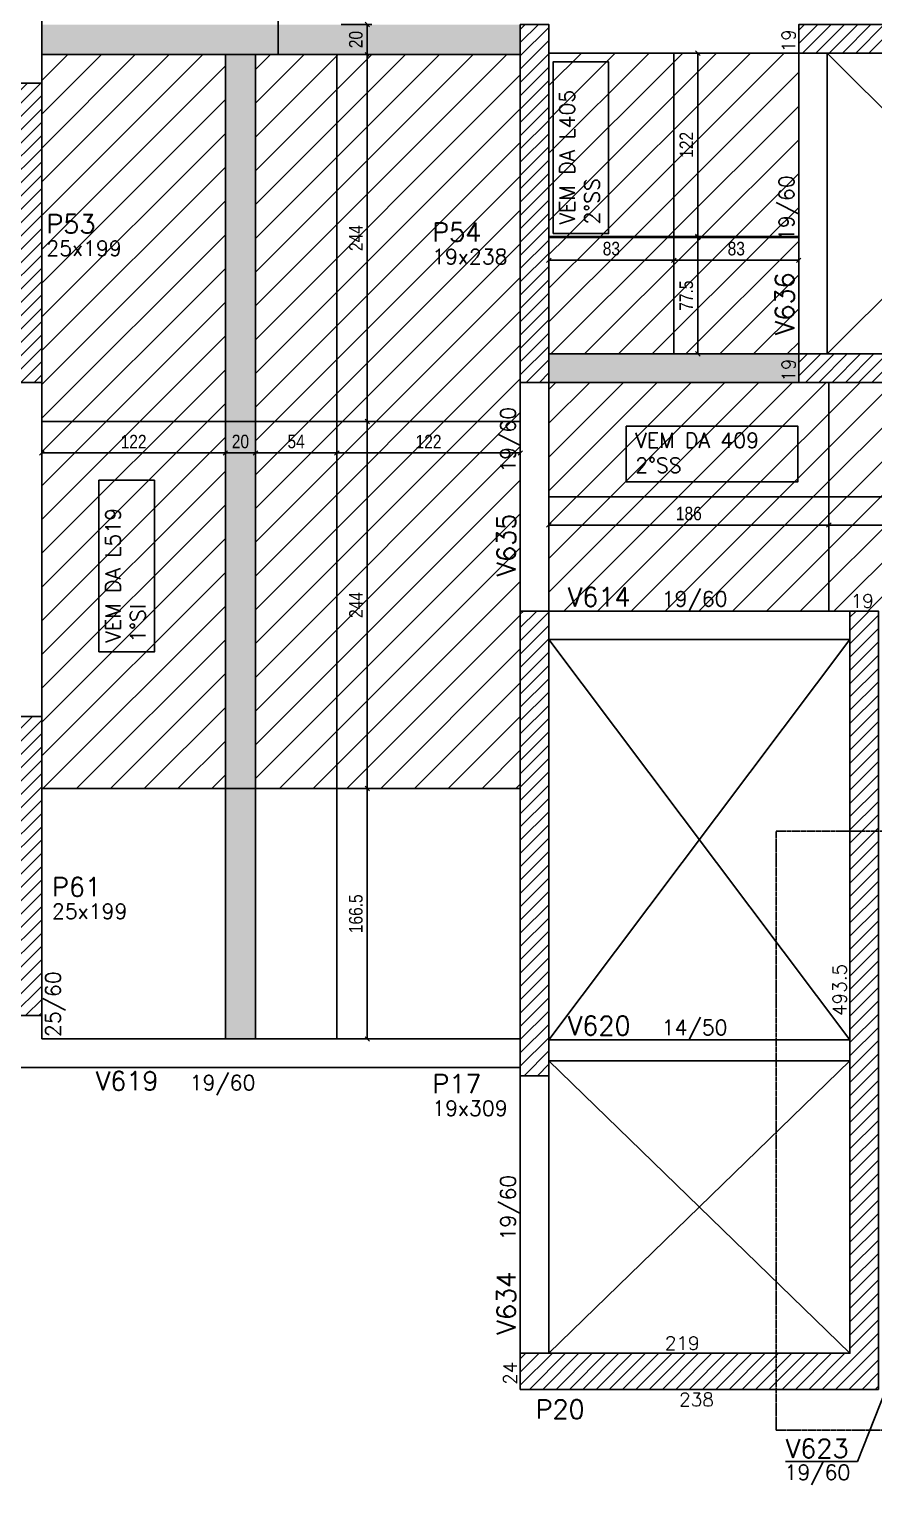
# Model space of a CAD drawing. Extents: x 1860 to 8661, y -614 to 3837.
# Drawn here: x 3505 to 4067, y 1368 to 2336 of the extents above; entities that cross this region are included whole.
import ezdxf
from ezdxf import colors
from ezdxf.entities.mleader import LeaderData, LeaderLine
from ezdxf.math import Vec2, Vec3

# ---------------------------------------------------------------- set-up
doc = ezdxf.new("R2010")
doc.units = 0
doc.linetypes.add('DASHED', pattern=[0.75, 0.5, -0.25])
for name, color, linetype in [('COTA', 241, 'Continuous'), ('F-AUX-RED', 1, 'Continuous'), ('F-PILARES-DIM', 172, 'Continuous'), ('F-PILARES-HACH', 174, 'Continuous'), ('F-PILARES-NOME', 170, 'Continuous'), ('F-PILARES-S', 170, 'Continuous'), ('F-VIGAS', 3, 'Continuous'), ('F-VIGAS-DIM', 2, 'Continuous'), ('F-VIGAS-NOME', 4, 'Continuous'), ('F-VÃO', 1, 'Continuous'), ('Painéis', 200, 'Continuous')]:
    doc.layers.add(name, color=color, linetype=linetype)
doc.layers.add('Hachura', color=251, linetype='Continuous', lineweight=9)
doc.styles.add('COTA TECNICA-50', font='techl___.ttf', dxfattribs={"height": 9})
doc.styles.add('MCP', font='romans.shx')
doc.styles.add('ROMANS', font='romans.shx')
doc.styles.get("Standard").update_dxf_attribs({"font": 'arial.ttf'})
doc.dimstyles.new('COTA PAINEL-50', dxfattribs={"dimtxt": 9, "dimasz": 3, "dimexe": 3, "dimexo": 3, "dimgap": 3, "dimtad": 1, "dimdec": 1, "dimzin": 12, "dimdsep": 46, "dimtxsty": 'COTA TECNICA-50', "dimblk1": 'OBLIQUE', "dimblk2": 'OBLIQUE', "dimsah": 1, "dimcen": 0.9, "dimclrd": 4, "dimclre": 4, "dimclrt": 240, "dimadec": 1, "dimazin": 3, "dimtfac": 1, "dimtdec": 1, "dimtmove": 0, "dimatfit": 3, "dimfxl": 1, "dimtolj": 1, "dimtzin": 12, "dimarcsym": 0})
pattern_1 = [(45, (4050.8626, 11455.262), (-4.4194174, 4.4194174), [])]

# ---------------------------------------------------------------- blocks, each defined once
blk = doc.blocks.new('_Dot')
at = {"color": 0, "linetype": 'ByBlock', "lineweight": -2}
blk.add_line((-0.5, 0), (-1, 0), dxfattribs=at)
at = {"color": 0, "linetype": 'ByBlock', "const_width": 0.5}
blk.add_lwpolyline([(-0.25, 0, 1), (0.25, 0, 1)], format="xyb", close=True, dxfattribs=at)
blk = doc.blocks.new('_Oblique')
at = {"color": 0, "linetype": 'ByBlock', "lineweight": -2}
blk.add_line((-0.5, -0.5), (0.5, 0.5), dxfattribs=at)
blk = doc.blocks.new('*D763')
at = {"layer": 'COTA', "color": 4, "lineweight": -2, "transparency": 16777216}
for p, q in [((3850.86, 2021.76), (3850.86, 2002.96)), ((4036.86, 2021.76), (4036.86, 2002.96)), ((3850.86, 2005.96), (4036.86, 2005.96))]:
    blk.add_line(p, q, dxfattribs=at)
at = {"layer": 'Defpoints', "color": 0, "transparency": 16777216}
for p in [(3850.86, 2024.76), (4036.86, 2024.76), (4036.86, 2005.96)]:
    blk.add_point(p, dxfattribs=at)
at = {"layer": 'COTA', "color": 4, "lineweight": -2, "transparency": 16777216, "xscale": 3, "yscale": 3, "zscale": 3, "rotation": 180}
blk.add_blockref('_Oblique', (3850.86, 2005.96), dxfattribs=at)
at = {"layer": 'COTA', "color": 4, "lineweight": -2, "transparency": 16777216, "xscale": 3, "yscale": 3, "zscale": 3}
blk.add_blockref('_Oblique', (4036.86, 2005.96), dxfattribs=at)
at = {"layer": 'COTA', "color": 240, "transparency": 16777216, "insert": (3943.86, 2013.57), "char_height": 9, "attachment_point": 5, "style": 'COTA TECNICA-50'}
blk.add_mtext('\\A1;186', dxfattribs=at)
blk = doc.blocks.new('*D764')
at = {"layer": 'COTA', "color": 4, "lineweight": -2, "transparency": 16777216}
for p, q in [((4036.86, 2036.76), (4036.86, 2002.96)), ((4158.86, 2021.76), (4158.86, 2002.96)), ((4036.86, 2005.96), (4158.86, 2005.96))]:
    blk.add_line(p, q, dxfattribs=at)
at = {"layer": 'Defpoints', "color": 0, "transparency": 16777216}
for p in [(4036.86, 2039.76), (4158.86, 2024.76), (4158.86, 2005.96)]:
    blk.add_point(p, dxfattribs=at)
at = {"layer": 'COTA', "color": 4, "lineweight": -2, "transparency": 16777216, "xscale": 3, "yscale": 3, "zscale": 3, "rotation": 180}
blk.add_blockref('_Oblique', (4036.86, 2005.96), dxfattribs=at)
at = {"layer": 'COTA', "color": 4, "lineweight": -2, "transparency": 16777216, "xscale": 3, "yscale": 3, "zscale": 3}
blk.add_blockref('_Oblique', (4158.86, 2005.96), dxfattribs=at)
at = {"layer": 'COTA', "color": 240, "transparency": 16777216, "insert": (4097.86, 2013.52), "char_height": 9, "attachment_point": 5, "style": 'COTA TECNICA-50'}
blk.add_mtext('\\A1;122', dxfattribs=at)
blk = doc.blocks.new('*D774')
at = {"layer": 'COTA', "color": 4, "lineweight": -2, "transparency": 16777216}
for p, q in [((3850.86, 2194.76), (3850.86, 2178.98)), ((3933.86, 2194.76), (3933.86, 2178.98)), ((3850.86, 2181.98), (3933.86, 2181.98))]:
    blk.add_line(p, q, dxfattribs=at)
at = {"layer": 'Defpoints', "color": 0, "transparency": 16777216}
for p in [(3850.86, 2197.76), (3933.86, 2197.76), (3933.86, 2181.98)]:
    blk.add_point(p, dxfattribs=at)
at = {"layer": 'COTA', "color": 4, "lineweight": -2, "transparency": 16777216, "xscale": 3, "yscale": 3, "zscale": 3, "rotation": 180}
blk.add_blockref('_Oblique', (3850.86, 2181.98), dxfattribs=at)
at = {"layer": 'COTA', "color": 4, "lineweight": -2, "transparency": 16777216, "xscale": 3, "yscale": 3, "zscale": 3}
blk.add_blockref('_Oblique', (3933.86, 2181.98), dxfattribs=at)
at = {"layer": 'COTA', "color": 240, "transparency": 16777216, "insert": (3892.36, 2189.7), "char_height": 9, "attachment_point": 5, "style": 'COTA TECNICA-50'}
blk.add_mtext('\\A1;83', dxfattribs=at)
blk = doc.blocks.new('*D775')
at = {"layer": 'COTA', "color": 4, "lineweight": -2, "transparency": 16777216}
for p, q in [((3933.86, 2194.76), (3933.86, 2178.98)), ((4016.86, 2194.76), (4016.86, 2178.98)), ((3933.86, 2181.98), (4016.86, 2181.98))]:
    blk.add_line(p, q, dxfattribs=at)
at = {"layer": 'Defpoints', "color": 0, "transparency": 16777216}
for p in [(3933.86, 2197.76), (4016.86, 2197.76), (4016.86, 2181.98)]:
    blk.add_point(p, dxfattribs=at)
at = {"layer": 'COTA', "color": 4, "lineweight": -2, "transparency": 16777216, "xscale": 3, "yscale": 3, "zscale": 3, "rotation": 180}
blk.add_blockref('_Oblique', (3933.86, 2181.98), dxfattribs=at)
at = {"layer": 'COTA', "color": 4, "lineweight": -2, "transparency": 16777216, "xscale": 3, "yscale": 3, "zscale": 3}
blk.add_blockref('_Oblique', (4016.86, 2181.98), dxfattribs=at)
at = {"layer": 'COTA', "color": 240, "transparency": 16777216, "insert": (3975.36, 2189.7), "char_height": 9, "attachment_point": 5, "style": 'COTA TECNICA-50'}
blk.add_mtext('\\A1;83', dxfattribs=at)
blk = doc.blocks.new('*D776')
at = {"layer": 'COTA', "color": 4, "lineweight": -2, "transparency": 16777216}
for p, q in [((3936.86, 2197.26), (3952.76, 2197.26)), ((3949.76, 2119.76), (3949.76, 2197.26)), ((3936.86, 2119.76), (3952.76, 2119.76))]:
    blk.add_line(p, q, dxfattribs=at)
at = {"layer": 'Defpoints', "color": 0, "transparency": 16777216}
for p in [(3933.86, 2197.26), (3949.76, 2197.26), (3933.86, 2119.76)]:
    blk.add_point(p, dxfattribs=at)
at = {"layer": 'COTA', "color": 4, "lineweight": -2, "transparency": 16777216, "xscale": 3, "yscale": 3, "zscale": 3}
for p, rotation in [((3949.76, 2197.26), 90), ((3949.76, 2119.76), 270)]:
    blk.add_blockref('_Oblique', p, dxfattribs=dict(at, rotation=rotation))
at = {"layer": 'COTA', "color": 240, "transparency": 16777216, "insert": (3942.17, 2158.51), "char_height": 9, "attachment_point": 5, "rotation": 90, "style": 'COTA TECNICA-50'}
blk.add_mtext('\\A1;77.5', dxfattribs=at)
blk = doc.blocks.new('*D777')
at = {"layer": 'COTA', "color": 4, "lineweight": -2, "transparency": 16777216}
for p, q in [((3936.86, 2319.76), (3952.76, 2319.76)), ((3949.76, 2197.76), (3949.76, 2319.76)), ((3936.86, 2197.76), (3952.76, 2197.76))]:
    blk.add_line(p, q, dxfattribs=at)
at = {"layer": 'Defpoints', "color": 0, "transparency": 16777216}
for p in [(3933.86, 2319.76), (3949.76, 2319.76), (3933.86, 2197.76)]:
    blk.add_point(p, dxfattribs=at)
at = {"layer": 'COTA', "color": 4, "lineweight": -2, "transparency": 16777216, "xscale": 3, "yscale": 3, "zscale": 3}
for p, rotation in [((3949.76, 2319.76), 90), ((3949.76, 2197.76), 270)]:
    blk.add_blockref('_Oblique', p, dxfattribs=dict(at, rotation=rotation))
at = {"layer": 'COTA', "color": 240, "transparency": 16777216, "insert": (3942.21, 2258.76), "char_height": 9, "attachment_point": 5, "rotation": 90, "style": 'COTA TECNICA-50'}
blk.add_mtext('\\A1;122', dxfattribs=at)
blk = doc.blocks.new('*D1370')
at = {"layer": 'Defpoints', "color": 0, "transparency": 16777216}
for p in [(3513.86, 2074.76), (3635.86, 2074.76), (3635.86, 2053.88)]:
    blk.add_point(p, dxfattribs=at)
at = {"layer": 'Painéis', "color": 4, "lineweight": -2, "transparency": 16777216}
for p, q in [((3513.86, 2071.76), (3513.86, 2050.88)), ((3635.86, 2071.76), (3635.86, 2050.88)), ((3513.86, 2053.88), (3635.86, 2053.88))]:
    blk.add_line(p, q, dxfattribs=at)
at = {"layer": 'Painéis', "color": 4, "lineweight": -2, "transparency": 16777216, "xscale": 3, "yscale": 3, "zscale": 3, "rotation": 180}
blk.add_blockref('_Oblique', (3513.86, 2053.88), dxfattribs=at)
at = {"layer": 'Painéis', "color": 4, "lineweight": -2, "transparency": 16777216, "xscale": 3, "yscale": 3, "zscale": 3}
blk.add_blockref('_Oblique', (3635.86, 2053.88), dxfattribs=at)
at = {"layer": 'Painéis', "color": 240, "transparency": 16777216, "insert": (3574.86, 2061.43), "char_height": 9, "attachment_point": 5, "style": 'COTA TECNICA-50'}
blk.add_mtext('\\A1;122', dxfattribs=at)
blk = doc.blocks.new('*D1371')
at = {"layer": 'Defpoints', "color": 0, "transparency": 16777216}
for p in [(3635.86, 2074.76), (3655.86, 2074.76), (3655.86, 2053.88)]:
    blk.add_point(p, dxfattribs=at)
at = {"layer": 'Painéis', "color": 4, "lineweight": -2, "transparency": 16777216}
for p, q in [((3635.86, 2071.76), (3635.86, 2050.88)), ((3655.86, 2071.76), (3655.86, 2050.88)), ((3635.86, 2053.88), (3655.86, 2053.88))]:
    blk.add_line(p, q, dxfattribs=at)
at = {"layer": 'Painéis', "color": 4, "lineweight": -2, "transparency": 16777216, "xscale": 3, "yscale": 3, "zscale": 3, "rotation": 180}
blk.add_blockref('_Oblique', (3635.86, 2053.88), dxfattribs=at)
at = {"layer": 'Painéis', "color": 4, "lineweight": -2, "transparency": 16777216, "xscale": 3, "yscale": 3, "zscale": 3}
blk.add_blockref('_Oblique', (3655.86, 2053.88), dxfattribs=at)
at = {"layer": 'Painéis', "color": 240, "transparency": 16777216, "insert": (3645.86, 2061.47), "char_height": 9, "attachment_point": 5, "style": 'COTA TECNICA-50'}
blk.add_mtext('\\A1;20', dxfattribs=at)
blk = doc.blocks.new('*D1372')
at = {"layer": 'Defpoints', "color": 0, "transparency": 16777216}
for p in [(3655.86, 2074.76), (3709.86, 2074.76), (3709.86, 2053.88)]:
    blk.add_point(p, dxfattribs=at)
at = {"layer": 'Painéis', "color": 4, "lineweight": -2, "transparency": 16777216}
for p, q in [((3655.86, 2071.76), (3655.86, 2050.88)), ((3709.86, 2071.76), (3709.86, 2050.88)), ((3655.86, 2053.88), (3709.86, 2053.88))]:
    blk.add_line(p, q, dxfattribs=at)
at = {"layer": 'Painéis', "color": 4, "lineweight": -2, "transparency": 16777216, "xscale": 3, "yscale": 3, "zscale": 3, "rotation": 180}
blk.add_blockref('_Oblique', (3655.86, 2053.88), dxfattribs=at)
at = {"layer": 'Painéis', "color": 4, "lineweight": -2, "transparency": 16777216, "xscale": 3, "yscale": 3, "zscale": 3}
blk.add_blockref('_Oblique', (3709.86, 2053.88), dxfattribs=at)
at = {"layer": 'Painéis', "color": 240, "transparency": 16777216, "insert": (3682.86, 2061.48), "char_height": 9, "attachment_point": 5, "style": 'COTA TECNICA-50'}
blk.add_mtext('\\A1;54', dxfattribs=at)
blk = doc.blocks.new('*D1373')
at = {"layer": 'Defpoints', "color": 0, "transparency": 16777216}
for p in [(3709.86, 2074.76), (3831.86, 2074.76), (3831.86, 2053.88)]:
    blk.add_point(p, dxfattribs=at)
at = {"layer": 'Painéis', "color": 4, "lineweight": -2, "transparency": 16777216}
for p, q in [((3709.86, 2071.76), (3709.86, 2050.88)), ((3831.86, 2071.76), (3831.86, 2050.88)), ((3709.86, 2053.88), (3831.86, 2053.88))]:
    blk.add_line(p, q, dxfattribs=at)
at = {"layer": 'Painéis', "color": 4, "lineweight": -2, "transparency": 16777216, "xscale": 3, "yscale": 3, "zscale": 3, "rotation": 180}
blk.add_blockref('_Oblique', (3709.86, 2053.88), dxfattribs=at)
at = {"layer": 'Painéis', "color": 4, "lineweight": -2, "transparency": 16777216, "xscale": 3, "yscale": 3, "zscale": 3}
blk.add_blockref('_Oblique', (3831.86, 2053.88), dxfattribs=at)
at = {"layer": 'Painéis', "color": 240, "transparency": 16777216, "insert": (3770.86, 2061.43), "char_height": 9, "attachment_point": 5, "style": 'COTA TECNICA-50'}
blk.add_mtext('\\A1;122', dxfattribs=at)
blk = doc.blocks.new('*D1374')
at = {"layer": 'Defpoints', "color": 0, "transparency": 16777216}
for p in [(3709.86, 1830.76), (3730.18, 1830.76), (3709.86, 1664.26)]:
    blk.add_point(p, dxfattribs=at)
at = {"layer": 'Painéis', "color": 4, "lineweight": -2, "transparency": 16777216}
for p, q in [((3712.86, 1830.76), (3733.18, 1830.76)), ((3730.18, 1664.26), (3730.18, 1830.76)), ((3712.86, 1664.26), (3733.18, 1664.26))]:
    blk.add_line(p, q, dxfattribs=at)
at = {"layer": 'Painéis', "color": 4, "lineweight": -2, "transparency": 16777216, "xscale": 3, "yscale": 3, "zscale": 3}
for p, rotation in [((3730.18, 1830.76), 90), ((3730.18, 1664.26), 270)]:
    blk.add_blockref('_Oblique', p, dxfattribs=dict(at, rotation=rotation))
at = {"layer": 'Painéis', "color": 240, "transparency": 16777216, "insert": (3722.58, 1747.51), "char_height": 9, "attachment_point": 5, "rotation": 90, "style": 'COTA TECNICA-50'}
blk.add_mtext('\\A1;166.5', dxfattribs=at)
blk = doc.blocks.new('*D1375')
at = {"layer": 'Defpoints', "color": 0, "transparency": 16777216}
for p in [(3709.86, 2074.76), (3730.18, 2074.76), (3709.86, 1830.76)]:
    blk.add_point(p, dxfattribs=at)
at = {"layer": 'Painéis', "color": 4, "lineweight": -2, "transparency": 16777216}
for p, q in [((3712.86, 2074.76), (3733.18, 2074.76)), ((3730.18, 1830.76), (3730.18, 2074.76)), ((3712.86, 1830.76), (3733.18, 1830.76))]:
    blk.add_line(p, q, dxfattribs=at)
at = {"layer": 'Painéis', "color": 4, "lineweight": -2, "transparency": 16777216, "xscale": 3, "yscale": 3, "zscale": 3}
for p, rotation in [((3730.18, 2074.76), 90), ((3730.18, 1830.76), 270)]:
    blk.add_blockref('_Oblique', p, dxfattribs=dict(at, rotation=rotation))
at = {"layer": 'Painéis', "color": 240, "transparency": 16777216, "insert": (3722.61, 1952.76), "char_height": 9, "attachment_point": 5, "rotation": 90, "style": 'COTA TECNICA-50'}
blk.add_mtext('\\A1;244', dxfattribs=at)
blk = doc.blocks.new('*D1376')
at = {"layer": 'Defpoints', "color": 0, "transparency": 16777216}
for p in [(3709.86, 2318.76), (3730.18, 2318.76), (3709.86, 2074.76)]:
    blk.add_point(p, dxfattribs=at)
at = {"layer": 'Painéis', "color": 4, "lineweight": -2, "transparency": 16777216}
for p, q in [((3712.86, 2318.76), (3733.18, 2318.76)), ((3730.18, 2074.76), (3730.18, 2318.76)), ((3712.86, 2074.76), (3733.18, 2074.76))]:
    blk.add_line(p, q, dxfattribs=at)
at = {"layer": 'Painéis', "color": 4, "lineweight": -2, "transparency": 16777216, "xscale": 3, "yscale": 3, "zscale": 3}
for p, rotation in [((3730.18, 2318.76), 90), ((3730.18, 2074.76), 270)]:
    blk.add_blockref('_Oblique', p, dxfattribs=dict(at, rotation=rotation))
at = {"layer": 'Painéis', "color": 240, "transparency": 16777216, "insert": (3722.61, 2196.76), "char_height": 9, "attachment_point": 5, "rotation": 90, "style": 'COTA TECNICA-50'}
blk.add_mtext('\\A1;244', dxfattribs=at)
blk = doc.blocks.new('*D1379')
at = {"layer": 'Defpoints', "color": 0, "transparency": 16777216}
for p in [(3709.86, 2338.76), (3730.18, 2338.76), (3709.86, 2318.76)]:
    blk.add_point(p, dxfattribs=at)
at = {"layer": 'Painéis', "color": 4, "lineweight": -2, "transparency": 16777216}
for p, q in [((3712.86, 2338.76), (3733.18, 2338.76)), ((3730.18, 2318.76), (3730.18, 2338.76)), ((3712.86, 2318.76), (3733.18, 2318.76))]:
    blk.add_line(p, q, dxfattribs=at)
at = {"layer": 'Painéis', "color": 4, "lineweight": -2, "transparency": 16777216, "xscale": 3, "yscale": 3, "zscale": 3}
for p, rotation in [((3730.18, 2338.76), 90), ((3730.18, 2318.76), 270)]:
    blk.add_blockref('_Oblique', p, dxfattribs=dict(at, rotation=rotation))
at = {"layer": 'Painéis', "color": 240, "transparency": 16777216, "insert": (3722.58, 2328.76), "char_height": 9, "attachment_point": 5, "rotation": 90, "style": 'COTA TECNICA-50'}
blk.add_mtext('\\A1;20', dxfattribs=at)

msp = doc.modelspace()

# ---------------------------------------------------------------- hatches: boundary and pattern name
at = {"layer": 'F-PILARES-HACH', "linetype": 'Continuous'}
h = msp.add_hatch(dxfattribs=at)
h.set_pattern_fill('ANSI31', color=256, scale=50, style=0)
h.set_pattern_definition(pattern_1)
h.paths.add_polyline_path([(3831.86, 2100.76), (3850.86, 2100.76), (3850.86, 2338.76), (3831.86, 2338.76)], flags=16)
h = msp.add_hatch(dxfattribs=at)
h.set_pattern_fill('ANSI31', color=256, scale=50, style=0)
h.set_pattern_definition(pattern_1)
h.paths.add_polyline_path([(4254.86, 2100.76), (4254.86, 2338.76), (4016.86, 2338.76), (4016.86, 2319.76), (4235.86, 2319.76), (4235.86, 2119.76), (4016.86, 2119.76), (4016.86, 2100.76)], flags=16)
h = msp.add_hatch(dxfattribs=at)
h.set_pattern_fill('ANSI31', color=256, scale=50, style=0)
h.set_pattern_definition(pattern_1)
h.paths.add_polyline_path([(3488.86, 2100.76), (3513.86, 2100.76), (3513.86, 2299.76), (3488.86, 2299.76)], flags=16)
h = msp.add_hatch(dxfattribs=at)
h.set_pattern_fill('ANSI31', color=256, scale=50, style=0)
h.set_pattern_definition(pattern_1)
h.paths.add_polyline_path([(3831.86, 1639.76), (3850.86, 1639.76), (3850.86, 1948.76), (3831.86, 1948.76)], flags=16)
h = msp.add_hatch(dxfattribs=at)
h.set_pattern_fill('ANSI31', color=256, scale=50, style=0)
h.set_pattern_definition(pattern_1)
h.paths.add_polyline_path([(4069.86, 1431.26), (4069.86, 1948.76), (4050.86, 1948.76), (4050.86, 1455.26), (3831.86, 1455.26), (3831.86, 1431.26)], flags=16)
h = msp.add_hatch(dxfattribs=at)
h.set_pattern_fill('ANSI31', color=256, scale=50, style=0)
h.set_pattern_definition(pattern_1)
h.paths.add_polyline_path([(3488.86, 1679.76), (3513.86, 1679.76), (3513.86, 1878.76), (3488.86, 1878.76)], flags=16)
at = {"layer": 'Hachura', "linetype": 'ByBlock'}
h = msp.add_hatch(color=256, dxfattribs=at)
h.dxf.hatch_style = 1
h.paths.add_polyline_path([(3831.86, 2318.76), (3831.86, 2338.76), (3513.86, 2338.76), (3513.86, 2318.76)])
h = msp.add_hatch(dxfattribs=at)
h.set_pattern_fill('ANSI31', color=256, scale=5)
h.paths.add_polyline_path([(3635.86, 2074.76), (3635.86, 2318.76), (3513.86, 2318.76), (3513.86, 2299.76), (3513.86, 2100.76), (3513.86, 2074.76)])
h.paths.add_polyline_path([(3655.86, 2074.76), (3709.86, 2074.76), (3709.86, 2318.76), (3655.86, 2318.76)])
h.paths.add_polyline_path([(3831.86, 2074.76), (3831.86, 2100.76), (3831.86, 2318.76), (3709.86, 2318.76), (3709.86, 2074.76)])
h.paths.add_polyline_path([(3831.86, 2074.76), (3709.86, 2074.76), (3709.86, 1830.76), (3831.86, 1830.76), (3831.86, 1948.76)])
h.paths.add_polyline_path([(3655.86, 1830.76), (3709.86, 1830.76), (3709.86, 2074.76), (3655.86, 2074.76)])
h.paths.add_polyline_path([(3635.86, 2074.76), (3513.86, 2074.76), (3513.86, 1878.76), (3513.86, 1830.76), (3635.86, 1830.76)])
h = msp.add_hatch(color=256, dxfattribs=at)
h.dxf.hatch_style = 1
h.paths.add_polyline_path([(3635.86, 2074.76), (3655.86, 2074.76), (3655.86, 2318.76), (3635.86, 2318.76)])
h.paths.add_polyline_path([(3635.86, 1830.76), (3655.86, 1830.76), (3655.86, 2074.76), (3635.86, 2074.76)])
h.paths.add_polyline_path([(3655.86, 1830.76), (3635.86, 1830.76), (3635.86, 1664.26), (3655.86, 1664.26)])
h = msp.add_hatch(dxfattribs=at)
h.set_pattern_fill('ANSI31', color=256, scale=5)
h.set_pattern_definition([(45, (190.416, 456.187), (-11.22532, 11.22532), [])])
h.paths.add_polyline_path([(4402.86, 2100.76), (4402.86, 2024.76), (4646.86, 2024.76), (4646.86, 2100.76)])
h.paths.add_polyline_path([(4402.86, 2024.26), (4402.86, 1948.76), (4500.36, 1948.76), (4646.86, 1948.76), (4646.86, 2024.26)])
h.paths.add_polyline_path([(4316.36, 1948.76), (4402.86, 1948.76), (4402.86, 2024.26), (4158.86, 2024.26), (4158.86, 1948.76)])
h.paths.add_polyline_path([(4402.86, 2024.76), (4402.86, 2100.76), (4254.86, 2100.76), (4158.86, 2100.76), (4158.86, 2024.76)])
h.paths.add_polyline_path([(4158.86, 2024.76), (4158.86, 2100.76), (4036.86, 2100.76), (4036.86, 2024.76)])
h.paths.add_polyline_path([(4158.86, 1948.76), (4158.86, 2024.26), (4036.86, 2024.26), (4036.86, 1948.76), (4050.86, 1948.76), (4069.86, 1948.76)])
h.paths.add_polyline_path([(3850.86, 2024.26), (3850.86, 1948.76), (4036.86, 1948.76), (4036.86, 2024.26)])
h.paths.add_polyline_path([(4036.86, 2024.76), (4036.86, 2100.76), (4016.86, 2100.76), (3850.86, 2100.76), (3850.86, 2024.76)])
h.paths.add_polyline_path([(3933.86, 2119.76), (4016.86, 2119.76), (4016.86, 2197.26), (3933.86, 2197.26)])
h.paths.add_polyline_path([(3850.86, 2197.26), (3850.86, 2119.76), (3933.86, 2119.76), (3933.86, 2197.26)])
h.paths.add_polyline_path([(3933.86, 2197.76), (3933.86, 2319.76), (3850.86, 2319.76), (3850.86, 2197.76)])
h.paths.add_polyline_path([(3933.86, 2197.76), (4016.86, 2197.76), (4016.86, 2319.76), (3933.86, 2319.76)])
h = msp.add_hatch(color=256, dxfattribs=at)
h.dxf.hatch_style = 1
h.paths.add_polyline_path([(4016.86, 2100.76), (4016.86, 2119.76), (3850.86, 2119.76), (3850.86, 2100.76)])

# ---------------------------------------------------------------- linework, layer by layer
at = {"layer": 'COTA'}
for points in [[(3853.61, 2199.72), (3853.61, 2313.85), (3890.48, 2313.85), (3890.48, 2199.72)], [(3902.17, 2071.64), (4016.3, 2071.64), (4016.3, 2034.77), (3902.17, 2034.77)], [(3551.8, 1921.65), (3551.8, 2035.79), (3588.67, 2035.79), (3588.67, 1921.65)]]:
    msp.add_lwpolyline(points, close=True, dxfattribs=at)
at = {"layer": 'F-AUX-RED', "color": 4, "linetype": 'DASHED'}
msp.add_lwpolyline([(4001.9, 1802.44), (4728.09, 1802.44), (4728.09, 1404.15), (4001.9, 1404.15)], close=True, dxfattribs=at)
at = {"layer": 'F-PILARES-S', "linetype": 'Continuous'}
for points in [[(3831.86, 2100.76), (3850.86, 2100.76), (3850.86, 2338.76), (3831.86, 2338.76), (3831.86, 2100.76)], [(4254.86, 2100.76), (4254.86, 2338.76), (4016.86, 2338.76), (4016.86, 2319.76), (4235.86, 2319.76), (4235.86, 2119.76), (4016.86, 2119.76), (4016.86, 2100.76), (4254.86, 2100.76)], [(3488.86, 2100.76), (3513.86, 2100.76), (3513.86, 2299.76), (3488.86, 2299.76), (3488.86, 2100.76)], [(3831.86, 1639.76), (3850.86, 1639.76), (3850.86, 1948.76), (3831.86, 1948.76), (3831.86, 1639.76)], [(4069.86, 1431.26), (4069.86, 1948.76), (4050.86, 1948.76), (4050.86, 1455.26), (3831.86, 1455.26), (3831.86, 1431.26), (4069.86, 1431.26)], [(3488.86, 1679.76), (3513.86, 1679.76), (3513.86, 1878.76), (3488.86, 1878.76), (3488.86, 1679.76)]]:
    msp.add_lwpolyline(points, dxfattribs=at)
at = {"layer": 'F-VIGAS'}
for points in [[(3513.86, 2670.76), (3513.86, 2299.76)], [(3850.86, 2319.76), (4016.86, 2319.76)], [(4016.86, 2319.76), (4016.86, 2119.76)], [(4035.86, 2119.76), (4035.86, 2319.76)], [(3513.86, 1878.76), (3513.86, 2100.76)], [(3831.86, 2100.76), (3831.86, 1948.76)], [(3850.86, 1948.76), (3850.86, 2100.76)], [(4050.86, 1948.76), (3850.86, 1948.76)], [(3850.86, 1929.76), (4050.86, 1929.76)], [(3513.86, 1664.26), (3513.86, 1679.76)], [(3831.86, 1664.26), (3513.86, 1664.26)], [(4050.86, 1663.76), (3850.86, 1663.76)], [(3850.86, 1649.76), (4050.86, 1649.76)], [(3488.86, 1645.26), (3831.86, 1645.26)], [(3831.86, 1639.76), (3831.86, 1455.26)], [(3850.86, 1455.26), (3850.86, 1639.76)]]:
    msp.add_lwpolyline(points, dxfattribs=at)
at = {"layer": 'F-VÃO'}
for p, q in [((4035.86, 2119.76), (4235.86, 2319.76)), ((4035.86, 2319.76), (4235.86, 2119.76)), ((3850.86, 1663.76), (4050.86, 1929.76)), ((3850.86, 1929.76), (4050.86, 1663.76)), ((3850.86, 1455.26), (4050.86, 1649.76)), ((3850.86, 1649.76), (4050.86, 1455.26))]:
    msp.add_line(p, q, dxfattribs=at)
at = {"layer": 'Painéis'}
for p, q in [((3831.86, 2318.76), (3513.86, 2318.76)), ((4016.86, 2119.76), (3850.86, 2119.76)), ((4016.86, 2100.76), (3850.86, 2100.76)), ((3831.86, 2074.76), (3513.86, 2074.76)), ((3831.86, 1830.76), (3513.86, 1830.76))]:
    msp.add_line(p, q, dxfattribs=at)
for points in [[(3670.86, 2761.26), (3670.86, 2318.76)], [(3635.86, 1664.26), (3635.86, 2318.76)], [(3655.86, 1664.26), (3655.86, 2318.76)], [(3709.86, 2318.76), (3709.86, 1664.26)], [(3933.86, 2319.76), (3933.86, 2119.76)], [(3850.86, 2197.76), (4016.86, 2197.76)], [(3850.86, 2197.26), (4016.86, 2197.26)], [(4036.86, 2100.76), (4036.86, 1948.76)], [(3850.86, 2024.76), (4646.86, 2024.76)]]:
    msp.add_lwpolyline(points, dxfattribs=at)

# ---------------------------------------------------------------- texts
at = {"layer": 'COTA', "style": 'ROMANS'}
for s, p in [('VEM DA L405', (3868, 2205.78)), ('2°SS', (3884.48, 2205.78)), ('VEM DA L519', (3566.2, 1927.72)), ('1°SI', (3582.67, 1927.72))]:
    msp.add_text(s, height=10, rotation=90, dxfattribs=at).set_placement(p)
for s, p in [('VEM DA 409', (3908.24, 2057.24)), ('2°SS', (3908.24, 2040.76))]:
    msp.add_text(s, height=10, dxfattribs=at).set_placement(p)
at = {"layer": 'F-PILARES-DIM', "linetype": 'Continuous', "style": 'MCP'}
for s, p in [('19', (4014.61, 2320.26)), ('19', (4014.61, 2101.26)), ('493.5', (4048.61, 1679.51)), ('24', (3829.61, 1434.26))]:
    msp.add_text(s, height=9, rotation=90, dxfattribs=at).set_placement(p)
for s, height, p in [('25x199', 10, (3516.87, 2184.94)), ('19x238', 10, (3773.24, 2179.42)), ('19', 9, (4051.36, 1951.01)), ('25x199', 10, (3520.58, 1744.12)), ('19x309', 10, (3773.31, 1613.23)), ('219', 9, (3927.86, 1457.51)), ('238', 9, (3937.36, 1420.01))]:
    msp.add_text(s, height=height, dxfattribs=at).set_placement(p)
at = {"layer": 'F-PILARES-NOME', "linetype": 'Continuous', "style": 'MCP'}
for s, p in [('P53', (3516.87, 2199.94)), ('P54', (3773.24, 2194.42)), ('P61', (3520.58, 1759.12)), ('P17', (3773.31, 1628.23)), ('P20', (3841.96, 1411.81))]:
    msp.add_text(s, height=12.5, dxfattribs=at).set_placement(p)
at = {"layer": 'F-VIGAS-DIM', "linetype": 'Continuous', "style": 'MCP'}
for s, p in [('19/60', (4013.74, 2194.76)), ('19/60', (3828.74, 2040.76)), ('25/60', (3526.36, 1665.51)), ('19/60', (3828.74, 1530.26))]:
    msp.add_text(s, height=10, rotation=90, dxfattribs=at).set_placement(p)
for s, p in [('19/60', (3925.86, 1951.89)), ('14/50', (3925.86, 1666.89)), ('19/60', (3612.13, 1630.15)), ('19/60', (4007.42, 1371.11))]:
    msp.add_text(s, height=10, dxfattribs=at).set_placement(p)
at = {"layer": 'F-VIGAS-NOME', "linetype": 'Continuous', "style": 'MCP'}
for s, p in [('V636', (4013.74, 2132.26)), ('V635', (3828.74, 1971.78)), ('V634', (3828.74, 1467.76))]:
    msp.add_text(s, height=12.5, rotation=90, dxfattribs=at).set_placement(p)
for s, p in [('V614', (3863.36, 1951.89)), ('V620', (3863.36, 1666.89)), ('V619', (3549.63, 1630.15)), ('V623', (4008.22, 1385.77))]:
    msp.add_text(s, height=12.5, dxfattribs=at).set_placement(p)

# ---------------------------------------------------------------- dimensions: what is measured, and where the dimension line sits
at = {"layer": 'COTA'}
dim = msp.add_linear_dim(base=(3949.76, 2319.76), p1=(3933.86, 2197.76), p2=(3933.86, 2319.76), angle=90, dimstyle='COTA PAINEL-50', override={"dimtmove": 1}, dxfattribs=at)
dim.commit()
dim.dimension.update_dxf_attribs({"geometry": '*D777', "text_midpoint": (3942.21, 2258.76)})
for base, p1, p2, picture, middle in [((3933.86, 2181.98), (3850.86, 2197.76), (3933.86, 2197.76), '*D774', (3892.36, 2189.7)), ((4036.86, 2005.96), (3850.86, 2024.76), (4036.86, 2024.76), '*D763', (3943.86, 2013.57))]:
    dim = msp.add_linear_dim(base=base, p1=p1, p2=p2, dimstyle='COTA PAINEL-50', dxfattribs=at)
    dim.commit()
    dim.dimension.update_dxf_attribs({"geometry": picture, "text_midpoint": middle})
for base, p1, p2, picture, middle in [((4016.86, 2181.98), (3933.86, 2197.76), (4016.86, 2197.76), '*D775', (3975.36, 2189.7)), ((4158.86, 2005.96), (4036.86, 2039.76), (4158.86, 2024.76), '*D764', (4097.86, 2013.52))]:
    dim = msp.add_linear_dim(base=base, p1=p1, p2=p2, dimstyle='COTA PAINEL-50', override={"dimtmove": 1}, dxfattribs=at)
    dim.commit()
    dim.dimension.update_dxf_attribs({"geometry": picture, "text_midpoint": middle})
dim = msp.add_linear_dim(base=(3949.76, 2197.26), p1=(3933.86, 2119.76), p2=(3933.86, 2197.26), angle=90, dimstyle='COTA PAINEL-50', dxfattribs=at)
dim.commit()
dim.dimension.update_dxf_attribs({"geometry": '*D776', "text_midpoint": (3942.17, 2158.51)})
at = {"layer": 'Painéis'}
for base, p1, p2, picture, middle in [((3730.18, 2338.76), (3709.86, 2318.76), (3709.86, 2338.76), '*D1379', (3722.58, 2328.76)), ((3730.18, 1830.76), (3709.86, 1664.26), (3709.86, 1830.76), '*D1374', (3722.58, 1747.51))]:
    dim = msp.add_linear_dim(base=base, p1=p1, p2=p2, angle=90, dimstyle='COTA PAINEL-50', dxfattribs=at)
    dim.commit()
    dim.dimension.update_dxf_attribs({"geometry": picture, "text_midpoint": middle})
for base, p1, p2, picture, middle in [((3730.18, 2318.76), (3709.86, 2074.76), (3709.86, 2318.76), '*D1376', (3722.61, 2196.76)), ((3730.18, 2074.76), (3709.86, 1830.76), (3709.86, 2074.76), '*D1375', (3722.61, 1952.76))]:
    dim = msp.add_linear_dim(base=base, p1=p1, p2=p2, angle=90, dimstyle='COTA PAINEL-50', override={"dimtmove": 1}, dxfattribs=at)
    dim.commit()
    dim.dimension.update_dxf_attribs({"geometry": picture, "text_midpoint": middle})
dim = msp.add_linear_dim(base=(3635.86, 2053.88), p1=(3513.86, 2074.76), p2=(3635.86, 2074.76), dimstyle='COTA PAINEL-50', dxfattribs=at)
dim.commit()
dim.dimension.update_dxf_attribs({"geometry": '*D1370', "text_midpoint": (3574.86, 2061.43)})
for base, p1, p2, picture, middle in [((3655.86, 2053.88), (3635.86, 2074.76), (3655.86, 2074.76), '*D1371', (3645.86, 2061.47)), ((3709.86, 2053.88), (3655.86, 2074.76), (3709.86, 2074.76), '*D1372', (3682.86, 2061.48)), ((3831.86, 2053.88), (3709.86, 2074.76), (3831.86, 2074.76), '*D1373', (3770.86, 2061.43))]:
    dim = msp.add_linear_dim(base=base, p1=p1, p2=p2, dimstyle='COTA PAINEL-50', override={"dimtmove": 1}, dxfattribs=at)
    dim.commit()
    dim.dimension.update_dxf_attribs({"geometry": picture, "text_midpoint": middle})

# ---------------------------------------------------------------- leaders
at = {"layer": 'F-AUX-RED', "linetype": 'Continuous'}
ml = msp.add_multileader_mtext('Standard', dxfattribs=at)
ml.set_content('', color=256)
ml.set_leader_properties()
ml.set_arrow_properties(name='DOT')
ml.build(insert=Vec2(0, 0))
ml.multileader.update_dxf_attribs({"text_right_attachment_type": 6, "text_top_attachment_type": 0, "text_bottom_attachment_type": 0, "dogleg_length": 0.36, "arrow_head_size": 5})
ctx = ml.context
ctx.base_point, ctx.char_height, ctx.arrow_head_size, ctx.landing_gap_size, ctx.plane_origin = Vec3(4008.05, 1383.39), 0.18, 5, 0.09, Vec3(4076.47, 1435.62)
ctx.right_attachment, ctx.text_align_type = 6, 2
notes = []
notes.append((ctx, [(0, (1, 1, 0), (4055.99, 1383.3), (-1, 0), 47.76, [(0, [(4076.47, 1435.62)], 256, [])])]))
ctx.mtext.insert, ctx.mtext.alignment, ctx.mtext.flow_direction = Vec3(4008.14, 1383.48), 3, 5
for ctx, leaders in notes:
    for number, flags, end, landing, length, lines in leaders:
        leader = LeaderData()
        leader.index, (leader.has_last_leader_line, leader.has_dogleg_vector, leader.attachment_direction) = number, flags
        leader.last_leader_point, leader.dogleg_vector, leader.dogleg_length = Vec3(end), Vec3(landing), length
        for number, points, colour, breaks in lines:
            line = LeaderLine()
            line.index, line.vertices, line.color, line.breaks = number, Vec3.list(points), colors.encode_raw_color(colour), breaks
            leader.lines.append(line)
        ctx.leaders.append(leader)

doc.saveas('drawing.dxf')
